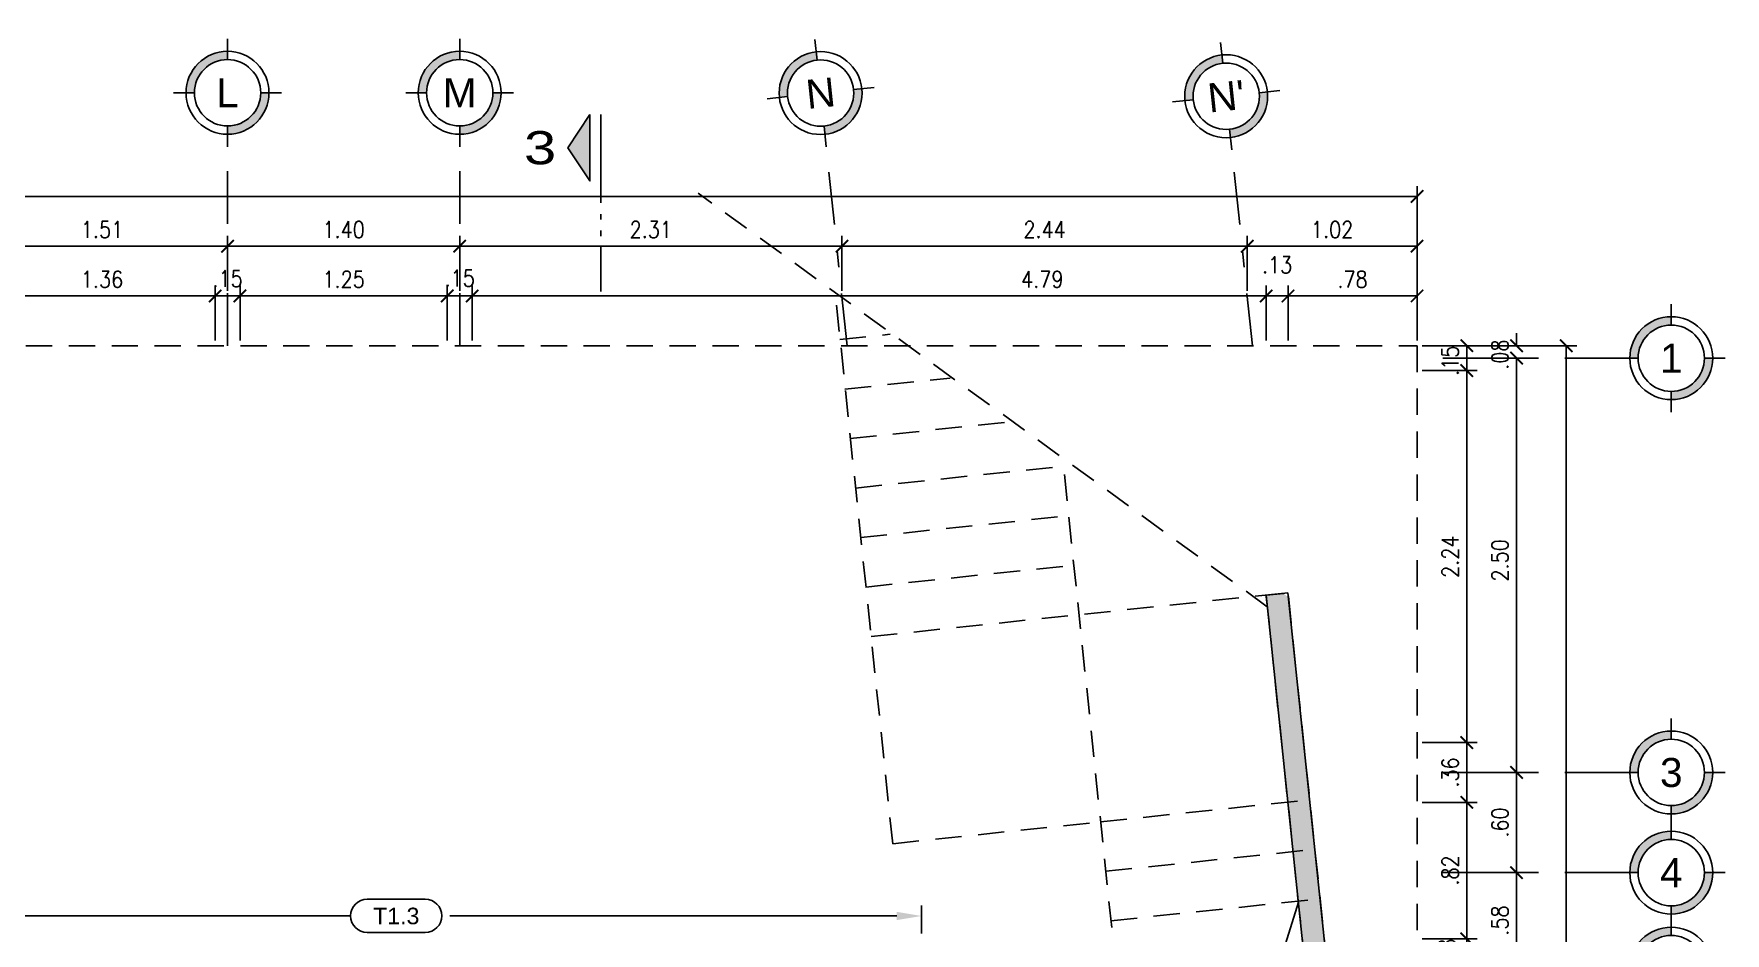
# Model space of a CAD drawing. Header units: millimetres. Extents: x -5.9 to 53.8, y -5.5 to 13.4.
# Drawn here: x 17.41 to 27.61, y 5.36 to 10.78 of the extents above; entities that cross this region are included whole.
import ezdxf
from ezdxf.enums import TextEntityAlignment as Align

# ---------------------------------------------------------------- set-up
doc = ezdxf.new("R2010")
doc.units = ezdxf.units.MM
doc.header["$LTSCALE"] = 0.05
doc.linetypes.add('DASHDOT2', pattern=[12.7, 6.35, -3.175, 0, -3.175])
doc.linetypes.add('HIDDEN2', pattern=[4.7625, 3.175, -1.5875])
for name, color, linetype in [('ACOTADO', 2, 'Continuous'), ('CANT_INVIS', 2, 'HIDDEN2'), ('EJES', 1, 'DASHDOT2'), ('PLANTA ALTA$0$PRETIL', 2, 'HIDDEN2'), ('PLANTA BAJA$0$ACHURADO', 1, 'Continuous'), ('PLANTA BAJA$0$CANT_VIS', 3, 'Continuous'), ('PLANTA BAJA$0$CONT_CORTE', 4, 'Continuous'), ('TXT_IND', 2, 'Continuous')]:
    doc.layers.add(name, color=color, linetype=linetype)
doc.styles.add('ACOTAMIENTOS', font='romans.shx', dxfattribs={"width": 0.85})
doc.styles.add('ARIAL', font='arial.ttf')
doc.styles.get("Standard").update_dxf_attribs({"font": 'romans.shx'})
doc.dimstyles.new('ACOTA_50', dxfattribs={"dimscale": 0.05, "dimtxt": 2, "dimasz": 1.5, "dimexe": 1.25, "dimexo": 0.625, "dimgap": 1, "dimtad": 1, "dimzin": 4, "dimdsep": 46, "dimtxsty": 'ACOTAMIENTOS', "dimblk1": 'ARCHTICK', "dimblk2": 'ARCHTICK', "dimsah": 1, "dimcen": 1.5, "dimclrd": 1, "dimclre": 1, "dimclrt": 256, "dimadec": 0, "dimazin": 0, "dimtfac": 1, "dimtofl": 0, "dimtmove": 2, "dimatfit": 3, "dimfxl": 0, "dimtolj": 1, "dimtzin": 0, "dimarcsym": 0})

# ---------------------------------------------------------------- blocks, each defined once
blk = doc.blocks.new('EJE')
at = {"layer": 'EJES', "linetype": 'Continuous'}
for points in [[(-0.25, 0), (-0.2, 0, -0.414214), (0, 0.2), (0, 0.25, 0.414214)], [(0.25, 0), (0.2, 0, -0.414214), (0, -0.2), (0, -0.25, 0.414214)]]:
    blk.add_hatch(color=256, dxfattribs=at).paths.add_polyline_path(points)
at = {"layer": 'EJES', "color": 1, "linetype": 'Continuous'}
for p, q in [((0, 0.2), (0, 0.325)), ((-0.2, 0), (-0.325, 0)), ((0.325, 0), (0.2, 0)), ((0, -0.325), (0, -0.2))]:
    blk.add_line(p, q, dxfattribs=at)
at = {"layer": 'EJES', "color": 3, "linetype": 'Continuous'}
for radius in [0.25, 0.2]:
    blk.add_circle((0, 0), radius, dxfattribs=at)
at = {"layer": 'EJES', "color": 4, "linetype": 'Continuous', "style": 'ARIAL'}
blk.add_attdef('EJE', text='', height=0.175, dxfattribs=at).set_placement((0, 0), align=Align.MIDDLE_CENTER)
blk = doc.blocks.new('_ARCHTICK')
at = {"color": 0, "linetype": 'ByBlock', "const_width": 0.15}
blk.add_lwpolyline([(-0.5, -0.5), (0.5, 0.5)], dxfattribs=at)
blk = doc.blocks.new('*D128')
at = {"layer": 'ACOTADO', "color": 1, "lineweight": -2}
for p, q in [((25.787, 8.898), (26.119, 8.898)), ((26.056, 8.898), (26.056, 8.748)), ((25.787, 8.748), (26.119, 8.748))]:
    blk.add_line(p, q, dxfattribs=at)
at = {"layer": 'DEFPOINTS', "color": 0}
for p in [(25.756, 8.898), (25.756, 8.748), (26.056, 8.748)]:
    blk.add_point(p, dxfattribs=at)
at = {"layer": 'ACOTADO', "color": 1, "lineweight": -2, "xscale": 0.07500000000000001, "yscale": 0.07500000000000001, "zscale": 0.07500000000000001}
for p, rotation in [((26.056, 8.898), 90), ((26.056, 8.748), 270)]:
    blk.add_blockref('_ARCHTICK', p, dxfattribs=dict(at, rotation=rotation))
at = {"layer": 'ACOTADO', "insert": (25.956, 8.807), "char_height": 0.1, "attachment_point": 5, "rotation": 90, "style": 'ACOTAMIENTOS'}
blk.add_mtext('\\A1;.15', dxfattribs=at)
blk = doc.blocks.new('*D129')
at = {"layer": 'ACOTADO', "color": 1, "lineweight": -2}
for p, q in [((25.787, 8.748), (26.119, 8.748)), ((26.056, 8.748), (26.056, 6.505)), ((25.787, 6.505), (26.119, 6.505))]:
    blk.add_line(p, q, dxfattribs=at)
at = {"layer": 'DEFPOINTS', "color": 0}
for p in [(25.756, 8.748), (25.756, 6.505), (26.056, 6.505)]:
    blk.add_point(p, dxfattribs=at)
at = {"layer": 'ACOTADO', "color": 1, "lineweight": -2, "xscale": 0.07500000000000001, "yscale": 0.07500000000000001, "zscale": 0.07500000000000001}
for p, rotation in [((26.056, 8.748), 90), ((26.056, 6.505), 270)]:
    blk.add_blockref('_ARCHTICK', p, dxfattribs=dict(at, rotation=rotation))
at = {"layer": 'ACOTADO', "insert": (25.956, 7.626), "char_height": 0.1, "attachment_point": 5, "rotation": 90, "style": 'ACOTAMIENTOS'}
blk.add_mtext('\\A1;2.24', dxfattribs=at)
blk = doc.blocks.new('*D130')
at = {"layer": 'ACOTADO', "color": 1, "lineweight": -2}
for p, q in [((25.787, 6.505), (26.119, 6.505)), ((26.056, 6.505), (26.056, 6.145)), ((25.787, 6.145), (26.119, 6.145))]:
    blk.add_line(p, q, dxfattribs=at)
at = {"layer": 'DEFPOINTS', "color": 0}
for p in [(25.756, 6.505), (25.756, 6.145), (26.056, 6.145)]:
    blk.add_point(p, dxfattribs=at)
at = {"layer": 'ACOTADO', "color": 1, "lineweight": -2, "xscale": 0.07500000000000001, "yscale": 0.07500000000000001, "zscale": 0.07500000000000001}
for p, rotation in [((26.056, 6.505), 90), ((26.056, 6.145), 270)]:
    blk.add_blockref('_ARCHTICK', p, dxfattribs=dict(at, rotation=rotation))
at = {"layer": 'ACOTADO', "insert": (25.956, 6.325), "char_height": 0.1, "attachment_point": 5, "rotation": 90, "style": 'ACOTAMIENTOS'}
blk.add_mtext('\\A1;.36', dxfattribs=at)
blk = doc.blocks.new('*D131')
at = {"layer": 'ACOTADO', "color": 1, "lineweight": -2}
for p, q in [((25.787, 6.145), (26.119, 6.145)), ((26.056, 6.145), (26.056, 5.322)), ((25.787, 5.322), (26.119, 5.322))]:
    blk.add_line(p, q, dxfattribs=at)
at = {"layer": 'DEFPOINTS', "color": 0}
for p in [(25.756, 6.145), (25.756, 5.322), (26.056, 5.322)]:
    blk.add_point(p, dxfattribs=at)
at = {"layer": 'ACOTADO', "color": 1, "lineweight": -2, "xscale": 0.07500000000000001, "yscale": 0.07500000000000001, "zscale": 0.07500000000000001}
for p, rotation in [((26.056, 6.145), 90), ((26.056, 5.322), 270)]:
    blk.add_blockref('_ARCHTICK', p, dxfattribs=dict(at, rotation=rotation))
at = {"layer": 'ACOTADO', "insert": (25.956, 5.734), "char_height": 0.1, "attachment_point": 5, "rotation": 90, "style": 'ACOTAMIENTOS'}
blk.add_mtext('\\A1;.82', dxfattribs=at)
blk = doc.blocks.new('*D132')
at = {"layer": 'ACOTADO', "color": 1, "lineweight": -2}
for p, q in [((25.787, 5.322), (26.119, 5.322)), ((26.056, 5.322), (26.056, 5.142)), ((25.787, 5.142), (26.119, 5.142))]:
    blk.add_line(p, q, dxfattribs=at)
at = {"layer": 'DEFPOINTS', "color": 0}
for p in [(25.756, 5.322), (25.756, 5.142), (26.056, 5.142)]:
    blk.add_point(p, dxfattribs=at)
at = {"layer": 'ACOTADO', "color": 1, "lineweight": -2, "xscale": 0.07500000000000001, "yscale": 0.07500000000000001, "zscale": 0.07500000000000001}
for p, rotation in [((26.056, 5.322), 90), ((26.056, 5.142), 270)]:
    blk.add_blockref('_ARCHTICK', p, dxfattribs=dict(at, rotation=rotation))
at = {"layer": 'ACOTADO', "insert": (25.937, 5.232), "char_height": 0.1, "attachment_point": 5, "rotation": 90, "style": 'ACOTAMIENTOS'}
blk.add_mtext('\\A1;.18', dxfattribs=at)
blk = doc.blocks.new('*D151')
at = {"layer": 'ACOTADO', "color": 1, "lineweight": -2}
for p, q in [((26.087, 5.721), (26.419, 5.721)), ((26.356, 5.142), (26.356, 5.721)), ((26.087, 5.142), (26.419, 5.142))]:
    blk.add_line(p, q, dxfattribs=at)
at = {"layer": 'DEFPOINTS', "color": 0}
for p in [(26.056, 5.721), (26.356, 5.721), (26.056, 5.142)]:
    blk.add_point(p, dxfattribs=at)
at = {"layer": 'ACOTADO', "color": 1, "lineweight": -2, "xscale": 0.07500000000000001, "yscale": 0.07500000000000001, "zscale": 0.07500000000000001}
for p, rotation in [((26.356, 5.721), 90), ((26.356, 5.142), 270)]:
    blk.add_blockref('_ARCHTICK', p, dxfattribs=dict(at, rotation=rotation))
at = {"layer": 'ACOTADO', "insert": (26.256, 5.432), "char_height": 0.1, "attachment_point": 5, "rotation": 90, "style": 'ACOTAMIENTOS'}
blk.add_mtext('\\A1;.58', dxfattribs=at)
blk = doc.blocks.new('*D152')
at = {"layer": 'ACOTADO', "color": 1, "lineweight": -2}
for p, q in [((26.087, 6.325), (26.419, 6.325)), ((26.356, 5.721), (26.356, 6.325)), ((26.087, 5.721), (26.419, 5.721))]:
    blk.add_line(p, q, dxfattribs=at)
at = {"layer": 'DEFPOINTS', "color": 0}
for p in [(26.056, 6.325), (26.356, 6.325), (26.056, 5.721)]:
    blk.add_point(p, dxfattribs=at)
at = {"layer": 'ACOTADO', "color": 1, "lineweight": -2, "xscale": 0.07500000000000001, "yscale": 0.07500000000000001, "zscale": 0.07500000000000001}
for p, rotation in [((26.356, 6.325), 90), ((26.356, 5.721), 270)]:
    blk.add_blockref('_ARCHTICK', p, dxfattribs=dict(at, rotation=rotation))
at = {"layer": 'ACOTADO', "insert": (26.256, 6.023), "char_height": 0.1, "attachment_point": 5, "rotation": 90, "style": 'ACOTAMIENTOS'}
blk.add_mtext('\\A1;.60', dxfattribs=at)
blk = doc.blocks.new('*D153')
at = {"layer": 'ACOTADO', "color": 1, "lineweight": -2}
for p, q in [((26.087, 8.823), (26.419, 8.823)), ((26.356, 6.325), (26.356, 8.823)), ((26.087, 6.325), (26.419, 6.325))]:
    blk.add_line(p, q, dxfattribs=at)
at = {"layer": 'DEFPOINTS', "color": 0}
for p in [(26.056, 8.823), (26.356, 8.823), (26.056, 6.325)]:
    blk.add_point(p, dxfattribs=at)
at = {"layer": 'ACOTADO', "color": 1, "lineweight": -2, "xscale": 0.07500000000000001, "yscale": 0.07500000000000001, "zscale": 0.07500000000000001}
for p, rotation in [((26.356, 8.823), 90), ((26.356, 6.325), 270)]:
    blk.add_blockref('_ARCHTICK', p, dxfattribs=dict(at, rotation=rotation))
at = {"layer": 'ACOTADO', "insert": (26.256, 7.604), "char_height": 0.1, "attachment_point": 5, "rotation": 90, "style": 'ACOTAMIENTOS'}
blk.add_mtext('\\A1;2.50', dxfattribs=at)
blk = doc.blocks.new('*D154')
at = {"layer": 'ACOTADO', "color": 1, "lineweight": -2}
for p, q in [((26.087, 8.898), (26.419, 8.898)), ((26.356, 8.898), (26.356, 8.973)), ((26.087, 8.823), (26.419, 8.823)), ((26.356, 8.823), (26.356, 8.748))]:
    blk.add_line(p, q, dxfattribs=at)
at = {"layer": 'DEFPOINTS', "color": 0}
for p in [(26.056, 8.898), (26.356, 8.898), (26.056, 8.823)]:
    blk.add_point(p, dxfattribs=at)
at = {"layer": 'ACOTADO', "color": 1, "lineweight": -2, "xscale": 0.07500000000000001, "yscale": 0.07500000000000001, "zscale": 0.07500000000000001}
for p, rotation in [((26.356, 8.898), 270), ((26.356, 8.823), 90)]:
    blk.add_blockref('_ARCHTICK', p, dxfattribs=dict(at, rotation=rotation))
at = {"layer": 'ACOTADO', "insert": (26.256, 8.844), "char_height": 0.1, "attachment_point": 5, "rotation": 90, "style": 'ACOTAMIENTOS'}
blk.add_mtext('\\A1;.08', dxfattribs=at)
blk = doc.blocks.new('*D155')
at = {"layer": 'ACOTADO', "color": 1, "lineweight": -2}
for p, q in [((24.732, 9.229), (24.732, 9.56)), ((25.756, 9.498), (24.732, 9.498)), ((25.756, 9.229), (25.756, 9.56))]:
    blk.add_line(p, q, dxfattribs=at)
at = {"layer": 'DEFPOINTS', "color": 0}
for p in [(24.732, 9.498), (24.732, 9.198), (25.756, 9.198)]:
    blk.add_point(p, dxfattribs=at)
at = {"layer": 'ACOTADO', "color": 1, "lineweight": -2, "xscale": 0.07500000000000001, "yscale": 0.07500000000000001, "zscale": 0.07500000000000001, "rotation": 180}
blk.add_blockref('_ARCHTICK', (24.732, 9.498), dxfattribs=at)
at = {"layer": 'ACOTADO', "color": 1, "lineweight": -2, "xscale": 0.07500000000000001, "yscale": 0.07500000000000001, "zscale": 0.07500000000000001}
blk.add_blockref('_ARCHTICK', (25.756, 9.498), dxfattribs=at)
at = {"layer": 'ACOTADO', "insert": (25.244, 9.598), "char_height": 0.1, "attachment_point": 5, "style": 'ACOTAMIENTOS'}
blk.add_mtext('\\A1;1.02', dxfattribs=at)
blk = doc.blocks.new('*D156')
at = {"layer": 'ACOTADO', "color": 1, "lineweight": -2}
for p, q in [((22.288, 9.229), (22.288, 9.56)), ((24.732, 9.498), (22.288, 9.498)), ((24.732, 9.229), (24.732, 9.56))]:
    blk.add_line(p, q, dxfattribs=at)
at = {"layer": 'DEFPOINTS', "color": 0}
for p in [(22.288, 9.498), (22.288, 9.198), (24.732, 9.198)]:
    blk.add_point(p, dxfattribs=at)
at = {"layer": 'ACOTADO', "color": 1, "lineweight": -2, "xscale": 0.07500000000000001, "yscale": 0.07500000000000001, "zscale": 0.07500000000000001, "rotation": 180}
blk.add_blockref('_ARCHTICK', (22.288, 9.498), dxfattribs=at)
at = {"layer": 'ACOTADO', "color": 1, "lineweight": -2, "xscale": 0.07500000000000001, "yscale": 0.07500000000000001, "zscale": 0.07500000000000001}
blk.add_blockref('_ARCHTICK', (24.732, 9.498), dxfattribs=at)
at = {"layer": 'ACOTADO', "insert": (23.51, 9.598), "char_height": 0.1, "attachment_point": 5, "style": 'ACOTAMIENTOS'}
blk.add_mtext('\\A1;2.44', dxfattribs=at)
blk = doc.blocks.new('*D157')
at = {"layer": 'ACOTADO', "color": 1, "lineweight": -2}
for p, q in [((19.983, 9.229), (19.983, 9.56)), ((22.288, 9.498), (19.983, 9.498)), ((22.288, 9.229), (22.288, 9.56))]:
    blk.add_line(p, q, dxfattribs=at)
at = {"layer": 'DEFPOINTS', "color": 0}
for p in [(19.983, 9.498), (19.983, 9.198), (22.288, 9.198)]:
    blk.add_point(p, dxfattribs=at)
at = {"layer": 'ACOTADO', "color": 1, "lineweight": -2, "xscale": 0.07500000000000001, "yscale": 0.07500000000000001, "zscale": 0.07500000000000001, "rotation": 180}
blk.add_blockref('_ARCHTICK', (19.983, 9.498), dxfattribs=at)
at = {"layer": 'ACOTADO', "color": 1, "lineweight": -2, "xscale": 0.07500000000000001, "yscale": 0.07500000000000001, "zscale": 0.07500000000000001}
blk.add_blockref('_ARCHTICK', (22.288, 9.498), dxfattribs=at)
at = {"layer": 'ACOTADO', "insert": (21.135, 9.598), "char_height": 0.1, "attachment_point": 5, "style": 'ACOTAMIENTOS'}
blk.add_mtext('\\A1;2.31', dxfattribs=at)
blk = doc.blocks.new('*D158')
at = {"layer": 'ACOTADO', "color": 1, "lineweight": -2}
for p, q in [((18.583, 9.229), (18.583, 9.56)), ((19.983, 9.498), (18.583, 9.498)), ((19.983, 9.229), (19.983, 9.56))]:
    blk.add_line(p, q, dxfattribs=at)
at = {"layer": 'DEFPOINTS', "color": 0}
for p in [(18.583, 9.498), (18.583, 9.198), (19.983, 9.198)]:
    blk.add_point(p, dxfattribs=at)
at = {"layer": 'ACOTADO', "color": 1, "lineweight": -2, "xscale": 0.07500000000000001, "yscale": 0.07500000000000001, "zscale": 0.07500000000000001, "rotation": 180}
blk.add_blockref('_ARCHTICK', (18.583, 9.498), dxfattribs=at)
at = {"layer": 'ACOTADO', "color": 1, "lineweight": -2, "xscale": 0.07500000000000001, "yscale": 0.07500000000000001, "zscale": 0.07500000000000001}
blk.add_blockref('_ARCHTICK', (19.983, 9.498), dxfattribs=at)
at = {"layer": 'ACOTADO', "insert": (19.283, 9.598), "char_height": 0.1, "attachment_point": 5, "style": 'ACOTAMIENTOS'}
blk.add_mtext('\\A1;1.40', dxfattribs=at)
blk = doc.blocks.new('*D159')
at = {"layer": 'ACOTADO', "color": 1, "lineweight": -2}
for p, q in [((17.068, 9.229), (17.068, 9.56)), ((18.583, 9.498), (17.068, 9.498)), ((18.583, 9.229), (18.583, 9.56))]:
    blk.add_line(p, q, dxfattribs=at)
at = {"layer": 'DEFPOINTS', "color": 0}
for p in [(17.068, 9.498), (17.068, 9.198), (18.583, 9.198)]:
    blk.add_point(p, dxfattribs=at)
at = {"layer": 'ACOTADO', "color": 1, "lineweight": -2, "xscale": 0.07500000000000001, "yscale": 0.07500000000000001, "zscale": 0.07500000000000001, "rotation": 180}
blk.add_blockref('_ARCHTICK', (17.068, 9.498), dxfattribs=at)
at = {"layer": 'ACOTADO', "color": 1, "lineweight": -2, "xscale": 0.07500000000000001, "yscale": 0.07500000000000001, "zscale": 0.07500000000000001}
blk.add_blockref('_ARCHTICK', (18.583, 9.498), dxfattribs=at)
at = {"layer": 'ACOTADO', "insert": (17.826, 9.598), "char_height": 0.1, "attachment_point": 5, "style": 'ACOTAMIENTOS'}
blk.add_mtext('\\A1;1.51', dxfattribs=at)
blk = doc.blocks.new('*D91')
at = {"layer": 'ACOTADO', "color": 1, "lineweight": -2}
for p, q in [((-2.301, 9.529), (-2.301, 9.86)), ((-2.301, 9.798), (25.756, 9.798)), ((25.756, 9.529), (25.756, 9.86))]:
    blk.add_line(p, q, dxfattribs=at)
at = {"layer": 'DEFPOINTS', "color": 0}
for p in [(25.756, 9.798), (-2.301, 9.498), (25.756, 9.498)]:
    blk.add_point(p, dxfattribs=at)
at = {"layer": 'ACOTADO', "color": 1, "lineweight": -2, "xscale": 0.07500000000000001, "yscale": 0.07500000000000001, "zscale": 0.07500000000000001, "rotation": 180}
blk.add_blockref('_ARCHTICK', (-2.301, 9.798), dxfattribs=at)
at = {"layer": 'ACOTADO', "color": 1, "lineweight": -2, "xscale": 0.07500000000000001, "yscale": 0.07500000000000001, "zscale": 0.07500000000000001}
blk.add_blockref('_ARCHTICK', (25.756, 9.798), dxfattribs=at)
at = {"layer": 'ACOTADO', "insert": (9.078, 9.898), "char_height": 0.1, "attachment_point": 5, "style": 'ACOTAMIENTOS'}
blk.add_mtext('\\A1;28.06', dxfattribs=at)
blk = doc.blocks.new('*D94')
at = {"layer": 'ACOTADO', "color": 1, "lineweight": -2}
for p, q in [((26.387, 8.898), (26.719, 8.898)), ((26.656, -0.075), (26.656, 8.898)), ((26.387, -0.075), (26.719, -0.075))]:
    blk.add_line(p, q, dxfattribs=at)
at = {"layer": 'DEFPOINTS', "color": 0}
for p in [(26.356, 8.898), (26.656, 8.898), (26.356, -0.075)]:
    blk.add_point(p, dxfattribs=at)
at = {"layer": 'ACOTADO', "color": 1, "lineweight": -2, "xscale": 0.07500000000000001, "yscale": 0.07500000000000001, "zscale": 0.07500000000000001}
for p, rotation in [((26.656, 8.898), 90), ((26.656, -0.075), 270)]:
    blk.add_blockref('_ARCHTICK', p, dxfattribs=dict(at, rotation=rotation))
at = {"layer": 'ACOTADO', "insert": (26.556, 3.868), "char_height": 0.1, "attachment_point": 5, "rotation": 90, "style": 'ACOTAMIENTOS'}
blk.add_mtext('\\A1;8.97', dxfattribs=at)
blk = doc.blocks.new('*D51')
at = {"layer": 'DEFPOINTS', "color": 0, "linetype": 'Continuous'}
for p in [(22.768, 5.46), (15.114, 5.322), (22.768, 5.322)]:
    blk.add_point(p, dxfattribs=at)
at = {"layer": 'TXT_IND', "color": 1, "linetype": 'Continuous', "lineweight": -2}
for p, q in [((15.114, 5.354), (15.114, 5.523)), ((22.768, 5.354), (22.768, 5.523)), ((15.264, 5.46), (19.324, 5.46)), ((22.618, 5.46), (19.924, 5.46))]:
    blk.add_line(p, q, dxfattribs=at)
at = {"layer": 'TXT_IND', "color": 1, "linetype": 'Continuous'}
for points in [[(15.264, 5.485), (15.264, 5.435), (15.114, 5.46)], [(22.618, 5.485), (22.618, 5.435), (22.768, 5.46)]]:
    blk.add_solid(points, dxfattribs=at)
at = {"layer": 'TXT_IND', "linetype": 'Continuous', "insert": (19.624, 5.46), "char_height": 0.1, "attachment_point": 5}
blk.add_mtext('\\A1;     ', dxfattribs=at)
blk = doc.blocks.new('ETIQUETA')
at = {"layer": 'TXT_IND', "color": 3}
for p, q in [((-0.175, 0.2), (0.175, 0.2)), ((-0.175, 0), (0.175, 0))]:
    blk.add_line(p, q, dxfattribs=at)
for centre, start, end in [((-0.175, 0.1), 90, 270), ((0.175, 0.1), 270, 90)]:
    blk.add_arc(centre, 0.1, start, end, dxfattribs=at)
at = {"layer": 'TXT_IND', "color": 4, "style": 'ARIAL'}
blk.add_attdef('TEXTO', text='', height=0.1, dxfattribs=at).set_placement((0, 0.1), align=Align.MIDDLE_CENTER)
blk = doc.blocks.new('CORTE')
at = {"layer": 'TXT_IND'}
blk.add_hatch(color=7, dxfattribs=at).paths.add_polyline_path([(-0.8, 0.05), (-0.5, 0.05), (-0.65, 0.15)])
at = {"layer": 'TXT_IND', "color": 7}
for p, q in [((-0.8, 0), (-0.4, 0)), ((-0.35, 0), (-0.325, 0)), ((-0.275, 0), (-0.25, 0)), ((-0.2, 0), (0, 0))]:
    blk.add_line(p, q, dxfattribs=at)
blk.add_lwpolyline([(-0.8, 0.05), (-0.65, 0.15), (-0.5, 0.05)], close=True, dxfattribs=at)
at = {"layer": 'TXT_IND', "color": 7, "style": 'ARIAL', "text_generation_flag": 6, "width": 1.25}
blk.add_attdef('1', text='', height=0.15, rotation=180, dxfattribs=at).set_placement((-0.65, 0.275), align=Align.MIDDLE_CENTER)
blk = doc.blocks.new('*D196')
at = {"layer": 'ACOTADO', "color": 1, "lineweight": -2}
for p, q in [((17.143, 8.929), (17.143, 9.26)), ((17.143, 9.198), (18.508, 9.198)), ((18.508, 8.929), (18.508, 9.26))]:
    blk.add_line(p, q, dxfattribs=at)
at = {"layer": 'DEFPOINTS', "color": 0}
for p in [(18.508, 9.198), (17.143, 8.898), (18.508, 8.898)]:
    blk.add_point(p, dxfattribs=at)
at = {"layer": 'ACOTADO', "color": 1, "lineweight": -2, "xscale": 0.07500000000000001, "yscale": 0.07500000000000001, "zscale": 0.07500000000000001, "rotation": 180}
blk.add_blockref('_ARCHTICK', (17.143, 9.198), dxfattribs=at)
at = {"layer": 'ACOTADO', "color": 1, "lineweight": -2, "xscale": 0.07500000000000001, "yscale": 0.07500000000000001, "zscale": 0.07500000000000001}
blk.add_blockref('_ARCHTICK', (18.508, 9.198), dxfattribs=at)
at = {"layer": 'ACOTADO', "insert": (17.826, 9.298), "char_height": 0.1, "attachment_point": 5, "style": 'ACOTAMIENTOS'}
blk.add_mtext('\\A1;1.36', dxfattribs=at)
blk = doc.blocks.new('*D197')
at = {"layer": 'ACOTADO', "color": 1, "lineweight": -2}
for p, q in [((18.508, 8.929), (18.508, 9.26)), ((18.508, 9.198), (18.658, 9.198)), ((18.658, 8.929), (18.658, 9.26))]:
    blk.add_line(p, q, dxfattribs=at)
at = {"layer": 'DEFPOINTS', "color": 0}
for p in [(18.658, 9.198), (18.508, 8.898), (18.658, 8.898)]:
    blk.add_point(p, dxfattribs=at)
at = {"layer": 'ACOTADO', "color": 1, "lineweight": -2, "xscale": 0.07500000000000001, "yscale": 0.07500000000000001, "zscale": 0.07500000000000001, "rotation": 180}
blk.add_blockref('_ARCHTICK', (18.508, 9.198), dxfattribs=at)
at = {"layer": 'ACOTADO', "color": 1, "lineweight": -2, "xscale": 0.07500000000000001, "yscale": 0.07500000000000001, "zscale": 0.07500000000000001}
blk.add_blockref('_ARCHTICK', (18.658, 9.198), dxfattribs=at)
at = {"layer": 'ACOTADO', "insert": (18.583, 9.302), "char_height": 0.1, "attachment_point": 5, "style": 'ACOTAMIENTOS'}
blk.add_mtext('\\A1;.15', dxfattribs=at)
blk = doc.blocks.new('*D198')
at = {"layer": 'ACOTADO', "color": 1, "lineweight": -2}
for p, q in [((18.658, 8.929), (18.658, 9.26)), ((18.658, 9.198), (19.908, 9.198)), ((19.908, 8.929), (19.908, 9.26))]:
    blk.add_line(p, q, dxfattribs=at)
at = {"layer": 'DEFPOINTS', "color": 0}
for p in [(19.908, 9.198), (18.658, 8.898), (19.908, 8.898)]:
    blk.add_point(p, dxfattribs=at)
at = {"layer": 'ACOTADO', "color": 1, "lineweight": -2, "xscale": 0.07500000000000001, "yscale": 0.07500000000000001, "zscale": 0.07500000000000001, "rotation": 180}
blk.add_blockref('_ARCHTICK', (18.658, 9.198), dxfattribs=at)
at = {"layer": 'ACOTADO', "color": 1, "lineweight": -2, "xscale": 0.07500000000000001, "yscale": 0.07500000000000001, "zscale": 0.07500000000000001}
blk.add_blockref('_ARCHTICK', (19.908, 9.198), dxfattribs=at)
at = {"layer": 'ACOTADO', "insert": (19.283, 9.298), "char_height": 0.1, "attachment_point": 5, "style": 'ACOTAMIENTOS'}
blk.add_mtext('\\A1;1.25', dxfattribs=at)
blk = doc.blocks.new('*D199')
at = {"layer": 'ACOTADO', "color": 1, "lineweight": -2}
for p, q in [((19.908, 8.929), (19.908, 9.26)), ((19.908, 9.198), (20.058, 9.198)), ((20.058, 8.929), (20.058, 9.26))]:
    blk.add_line(p, q, dxfattribs=at)
at = {"layer": 'DEFPOINTS', "color": 0}
for p in [(20.058, 9.198), (19.908, 8.898), (20.058, 8.898)]:
    blk.add_point(p, dxfattribs=at)
at = {"layer": 'ACOTADO', "color": 1, "lineweight": -2, "xscale": 0.07500000000000001, "yscale": 0.07500000000000001, "zscale": 0.07500000000000001, "rotation": 180}
blk.add_blockref('_ARCHTICK', (19.908, 9.198), dxfattribs=at)
at = {"layer": 'ACOTADO', "color": 1, "lineweight": -2, "xscale": 0.07500000000000001, "yscale": 0.07500000000000001, "zscale": 0.07500000000000001}
blk.add_blockref('_ARCHTICK', (20.058, 9.198), dxfattribs=at)
at = {"layer": 'ACOTADO', "insert": (19.983, 9.305), "char_height": 0.1, "attachment_point": 5, "style": 'ACOTAMIENTOS'}
blk.add_mtext('\\A1;.15', dxfattribs=at)
blk = doc.blocks.new('*D200')
at = {"layer": 'ACOTADO', "color": 1, "lineweight": -2}
for p, q in [((20.058, 8.929), (20.058, 9.26)), ((20.058, 9.198), (24.846, 9.198)), ((24.846, 8.929), (24.846, 9.26))]:
    blk.add_line(p, q, dxfattribs=at)
at = {"layer": 'DEFPOINTS', "color": 0}
for p in [(24.846, 9.198), (20.058, 8.898), (24.846, 8.898)]:
    blk.add_point(p, dxfattribs=at)
at = {"layer": 'ACOTADO', "color": 1, "lineweight": -2, "xscale": 0.07500000000000001, "yscale": 0.07500000000000001, "zscale": 0.07500000000000001, "rotation": 180}
blk.add_blockref('_ARCHTICK', (20.058, 9.198), dxfattribs=at)
at = {"layer": 'ACOTADO', "color": 1, "lineweight": -2, "xscale": 0.07500000000000001, "yscale": 0.07500000000000001, "zscale": 0.07500000000000001}
blk.add_blockref('_ARCHTICK', (24.846, 9.198), dxfattribs=at)
at = {"layer": 'ACOTADO', "insert": (23.496, 9.298), "char_height": 0.1, "attachment_point": 5, "style": 'ACOTAMIENTOS'}
blk.add_mtext('\\A1;4.79', dxfattribs=at)
blk = doc.blocks.new('*D201')
at = {"layer": 'ACOTADO', "color": 1, "lineweight": -2}
for p, q in [((24.846, 8.929), (24.846, 9.26)), ((24.846, 9.198), (24.978, 9.198)), ((24.978, 8.929), (24.978, 9.26))]:
    blk.add_line(p, q, dxfattribs=at)
at = {"layer": 'DEFPOINTS', "color": 0}
for p in [(24.978, 9.198), (24.846, 8.898), (24.978, 8.898)]:
    blk.add_point(p, dxfattribs=at)
at = {"layer": 'ACOTADO', "color": 1, "lineweight": -2, "xscale": 0.07500000000000001, "yscale": 0.07500000000000001, "zscale": 0.07500000000000001, "rotation": 180}
blk.add_blockref('_ARCHTICK', (24.846, 9.198), dxfattribs=at)
at = {"layer": 'ACOTADO', "color": 1, "lineweight": -2, "xscale": 0.07500000000000001, "yscale": 0.07500000000000001, "zscale": 0.07500000000000001}
blk.add_blockref('_ARCHTICK', (24.978, 9.198), dxfattribs=at)
at = {"layer": 'ACOTADO', "insert": (24.912, 9.385), "char_height": 0.1, "attachment_point": 5, "style": 'ACOTAMIENTOS'}
blk.add_mtext('\\A1;.13', dxfattribs=at)
blk = doc.blocks.new('*D202')
at = {"layer": 'ACOTADO', "color": 1, "lineweight": -2}
for p, q in [((24.978, 8.929), (24.978, 9.26)), ((24.978, 9.198), (25.756, 9.198)), ((25.756, 8.929), (25.756, 9.26))]:
    blk.add_line(p, q, dxfattribs=at)
at = {"layer": 'DEFPOINTS', "color": 0}
for p in [(25.756, 9.198), (24.978, 8.898), (25.756, 8.898)]:
    blk.add_point(p, dxfattribs=at)
at = {"layer": 'ACOTADO', "color": 1, "lineweight": -2, "xscale": 0.07500000000000001, "yscale": 0.07500000000000001, "zscale": 0.07500000000000001, "rotation": 180}
blk.add_blockref('_ARCHTICK', (24.978, 9.198), dxfattribs=at)
at = {"layer": 'ACOTADO', "color": 1, "lineweight": -2, "xscale": 0.07500000000000001, "yscale": 0.07500000000000001, "zscale": 0.07500000000000001}
blk.add_blockref('_ARCHTICK', (25.756, 9.198), dxfattribs=at)
at = {"layer": 'ACOTADO', "insert": (25.367, 9.298), "char_height": 0.1, "attachment_point": 5, "style": 'ACOTAMIENTOS'}
blk.add_mtext('\\A1;.78', dxfattribs=at)

msp = doc.modelspace()

# ---------------------------------------------------------------- hatches: boundary and pattern name
at = {"layer": 'PLANTA BAJA$0$ACHURADO'}
h = msp.add_hatch(color=252, dxfattribs=at)
h.dxf.hatch_style = 1
h.paths.add_polyline_path([(24.9803, 7.3819), (24.9494, 7.4044), (24.8458, 7.3935), (25.4848, 1.3137), (25.4893, 1.3099), (25.4853, 1.3095), (25.615, 0.075), (24.4555, 0.075), (23.3221, 0.075), (23.3047, 0.2399), (23.1556, 0.2242), (23.1712, 0.075), (20.0577, 0.075), (20.0577, 0.225), (19.9077, 0.225), (19.9077, 0.075), (16.2038, 0.075), (16.2038, 0.225), (16.0538, 0.225), (16.0538, 0.075), (12.4929, 0.075), (12.4929, 0.736), (12.3429, 0.736), (12.3429, 0.075), (0.0425, 0.075), (0.0425, 0.736), (-0.1075, 0.736), (-0.1075, -0.075), (25.6746, -0.075), (25.7631, -0.0657)])

# ---------------------------------------------------------------- linework, layer by layer
at = {"layer": 'CANT_INVIS', "color": 6}
msp.add_lwpolyline([(15.2966, 8.8978), (25.7561, 8.8978), (25.7561, -0.075)], dxfattribs=at)
at = {"layer": 'EJES'}
for p, q in [((18.5827, 8.8978), (18.5827, 10.0978)), ((19.9827, 8.8978), (19.9827, 10.0978)), ((22.3193, 8.8978), (22.1932, 10.0978)), ((24.7631, 8.8978), (24.637, 10.0978)), ((26.964, 8.8228), (25.7561, 8.8228)), ((26.964, 6.325), (25.7561, 6.325)), ((26.964, 5.721), (25.7561, 5.721))]:
    msp.add_line(p, q, dxfattribs=at)
at = {"layer": 'PLANTA ALTA$0$PRETIL'}
for p, q in [((24.8531, 7.3244), (21.421, 9.818)), ((22.5941, 5.8957), (22.2486, 9.2071)), ((22.2747, 8.9347), (22.5786, 8.9667)), ((22.306, 8.6364), (22.9405, 8.703)), ((22.3374, 8.338), (23.3023, 8.4394)), ((22.3704, 8.0398), (23.6241, 8.1716)), ((23.9413, 5.1323), (23.6204, 8.2077)), ((22.4015, 7.7414), (23.6553, 7.8732)), ((22.4326, 7.4431), (23.6864, 7.5748)), ((22.4638, 7.1447), (24.9514, 7.4061)), ((24.8458, 7.3935), (24.9532, 7.4048)), ((25.4853, 1.3095), (24.8458, 7.3935)), ((24.9799, 7.3854), (25.7631, -0.0657)), ((22.4638, 7.1447), (23.7175, 7.2765)), ((23.8479, 6.0274), (25.1003, 6.1591)), ((22.5941, 5.8957), (23.8479, 6.0274)), ((23.879, 5.7291), (25.1317, 5.8607)), ((23.9101, 5.4307), (25.163, 5.5624))]:
    msp.add_line(p, q, dxfattribs=at)
at = {"layer": 'PLANTA BAJA$0$CANT_VIS', "color": 1}
msp.add_line((23.3221, 0.075), (25.0404, 5.5422), dxfattribs=at)
at = {"layer": 'PLANTA BAJA$0$CONT_CORTE'}
for p, q in [((24.9776, 7.4074), (24.8458, 7.3935)), ((24.8458, 7.3935), (25.4853, 1.3095)), ((25.7631, -0.0657), (24.9776, 7.4074))]:
    msp.add_line(p, q, dxfattribs=at)

# ---------------------------------------------------------------- block references
at = {"layer": 'EJES'}
for p, values in [((18.5827, 10.4228), {'EJE': 'L'}), ((19.9827, 10.4228), {'EJE': 'M'}), ((27.289, 8.8228), {'EJE': '1'}), ((27.289, 6.325), {'EJE': '3'}), ((27.289, 5.721), {'EJE': '4'}), ((27.289, 5.1424), {'EJE': '6'})]:
    msp.add_blockref('EJE', p, dxfattribs=at).add_auto_attribs(values)
for p, rotation, values in [((22.1592, 10.4211), 5.999999999999479, {'EJE': 'N'}), ((24.605, 10.402), 5.999999999999237, {'EJE': "N'"})]:
    msp.add_blockref('EJE', p, dxfattribs=dict(at, rotation=rotation)).add_auto_attribs(values)
at = {"layer": 'TXT_IND'}
ref = msp.add_blockref('CORTE', (20.8343, 9.2252), dxfattribs=dict(at, xscale=-1.3333, yscale=1.3333, zscale=1.3333, rotation=90))
ref.add_attrib('1', '3', dxfattribs={"color": 7, "height": 0.2, "rotation": 180, "style": 'ARIAL', "text_generation_flag": 6, "width": 1.25}).set_placement((20.4677, 10.0918), align=Align.MIDDLE_CENTER)
ref = msp.add_blockref('ETIQUETA', (19.6002, 5.5603), dxfattribs=dict(at, xscale=-1, rotation=180))
ref.add_attrib('TEXTO', 'T1.3', dxfattribs={"color": 4, "height": 0.1, "style": 'ARIAL'}).set_placement((19.6002, 5.4599), align=Align.MIDDLE_CENTER)

# ---------------------------------------------------------------- dimensions: what is measured, and where the dimension line sits
at = {"layer": 'ACOTADO'}
for base, p1, p2, picture, middle in [((25.7561, 9.7978), (-2.3007, 9.4978), (25.7561, 9.4978), '*D91', (9.078, 9.8978)), ((18.6577, 9.1978), (18.5077, 8.8978), (18.6577, 8.8978), '*D197', (18.5827, 9.3016)), ((20.0577, 9.1978), (19.9077, 8.8978), (20.0577, 8.8978), '*D199', (19.9827, 9.3049)), ((24.8458, 9.1978), (20.0577, 8.8978), (24.8458, 8.8978), '*D200', (23.4957, 9.2978))]:
    dim = msp.add_linear_dim(base=base, p1=p1, p2=p2, dimstyle='ACOTA_50', dxfattribs=at)
    dim.commit()
    dim.dimension.update_dxf_attribs({"geometry": picture, "text_midpoint": middle, "dimtype": 160})
for base, p1, p2, picture, middle in [((17.0684, 9.4978), (18.5827, 9.1978), (17.0684, 9.1978), '*D159', (17.8256, 9.5978)), ((18.5827, 9.4978), (19.9827, 9.1978), (18.5827, 9.1978), '*D158', (19.2827, 9.5978)), ((19.9827, 9.4978), (22.2878, 9.1978), (19.9827, 9.1978), '*D157', (21.1352, 9.5978)), ((22.2878, 9.4978), (24.7316, 9.1978), (22.2878, 9.1978), '*D156', (23.5097, 9.5978)), ((24.7316, 9.4978), (25.7561, 9.1978), (24.7316, 9.1978), '*D155', (25.2439, 9.5978)), ((24.9776, 9.1978), (24.8458, 8.8978), (24.9776, 8.8978), '*D201', (24.9117, 9.3853)), ((18.5077, 9.1978), (17.1434, 8.8978), (18.5077, 8.8978), '*D196', (17.8256, 9.2978)), ((19.9077, 9.1978), (18.6577, 8.8978), (19.9077, 8.8978), '*D198', (19.2827, 9.2978)), ((25.7561, 9.1978), (24.9776, 8.8978), (25.7561, 8.8978), '*D202', (25.3669, 9.2978))]:
    dim = msp.add_linear_dim(base=base, p1=p1, p2=p2, dimstyle='ACOTA_50', dxfattribs=at)
    dim.commit()
    dim.dimension.update_dxf_attribs({"geometry": picture, "text_midpoint": middle})
for base, p1, p2, picture, middle in [((26.0561, 8.7478), (25.7561, 8.8978), (25.7561, 8.7478), '*D128', (25.9561, 8.8066)), ((26.3561492999, 8.8978425632), (26.0561492999, 8.8228425632), (26.0561492999, 8.8978425632), '*D154', (26.2561492999, 8.8440925632)), ((26.6561, 8.8978), (26.3561, -0.075), (26.3561, 8.8978), '*D94', (26.5561, 3.8683)), ((26.3561, 8.8228), (26.0561, 6.325), (26.0561, 8.8228), '*D153', (26.2561, 7.6038)), ((26.0561, 5.1424), (25.7561, 5.3224), (25.7561, 5.1424), '*D132', (25.9368, 5.2324))]:
    dim = msp.add_linear_dim(base=base, p1=p1, p2=p2, angle=90, dimstyle='ACOTA_50', dxfattribs=at)
    dim.commit()
    dim.dimension.update_dxf_attribs({"geometry": picture, "text_midpoint": middle, "dimtype": 160})
for base, p1, p2, picture, middle in [((26.0561, 6.505), (25.7561, 8.7478), (25.7561, 6.505), '*D129', (25.9561, 7.6264)), ((26.0561, 6.145), (25.7561, 6.505), (25.7561, 6.145), '*D130', (25.9561, 6.325)), ((26.3561, 6.325), (26.0561, 5.721), (26.0561, 6.325), '*D152', (26.2561, 6.023)), ((26.0561, 5.3224), (25.7561, 6.145), (25.7561, 5.3224), '*D131', (25.9561, 5.7337)), ((26.3561, 5.721), (26.0561, 5.1424), (26.0561, 5.721), '*D151', (26.2561, 5.4317))]:
    dim = msp.add_linear_dim(base=base, p1=p1, p2=p2, angle=90, dimstyle='ACOTA_50', dxfattribs=at)
    dim.commit()
    dim.dimension.update_dxf_attribs({"geometry": picture, "text_midpoint": middle})
at = {"layer": 'TXT_IND', "linetype": 'Continuous'}
dim = msp.add_linear_dim(base=(22.7678, 5.4603), p1=(15.1141, 5.3224), p2=(22.7678, 5.3224), text='     ', dimstyle='ACOTA_50', override={"dimasz": 3, "dimtxsty": 'Standard'}, dxfattribs=at)
dim.commit()
dim.dimension.update_dxf_attribs({"geometry": '*D51', "text_midpoint": (19.6242, 5.4603), "dimtype": 160})

doc.saveas('drawing.dxf')
